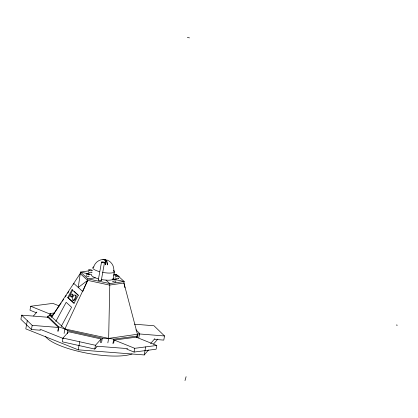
<?xml version="1.0" encoding="UTF-8"?>
<svg xmlns="http://www.w3.org/2000/svg" width="418" height="418" viewBox="0 0 418 418"><rect width="100%" height="100%" fill="white"/><g stroke="black" fill="none" stroke-linecap="round" stroke-linejoin="round"><path stroke-width="0.63" d="M113.675 271.716C114.652 266.799 111.695 261.584 106.914 260.001M54.664 312.925L50.233 313.5L49.956 315.35L64.91 328.945L67.831 330.544L102.321 338.219L108.649 338.397L113.727 339.129L137.156 336.093L137.433 334.248L123.932 283.012L124.198 281.518L119.062 276.847M57.815 331.03L58.452 327.472L47.913 317.262L21.647 315.162L20.9 319.31L31.439 329.52L40.41 330.236M27.29 320.627L25.806 328.872L78.239 349.829L144.226 354.945L148.458 349.997M59.351 305.986L52.877 303.374L30.697 306.253L29.986 310.198L36.455 312.81M31.439 329.52L32.186 325.371L21.647 315.162M47.568 317.487L47.798 316.212L49.956 315.35L53.159 314.885M49.773 316.06L50.233 313.5M51.012 316.442L51.242 315.162M58.055 331.396L58.86 326.923L47.798 316.212M100.456 342.755L101.135 338.988L68.656 331.756L62.993 338.058L62.313 341.825L94.792 349.051L96.971 346.632M64.106 333.423L64.91 328.945L87.67 280.363L87.937 278.869L80.465 272.071L78.255 287.464L87.67 280.363L109.537 285.086L123.932 283.012L124.977 287.767M73.594 284.23L73.751 283.362L82.764 291.56L87.67 280.363L80.193 273.56L51.759 316.787M67.256 333.736L67.831 330.544M78.239 349.829L79.692 341.772M98.293 280.023L101.511 262.128M101.292 280.462L104.51 262.567M94.792 349.051L95.471 345.284L101.135 338.988M101.517 342.692L102.321 338.219M101.422 279.517A11.056 2.842 10.2 0 0 103.701 279.888L106.454 280.159A11.056 2.842 10.2 0 0 112.379 279.595L113.126 278.994L114.407 271.867M107.844 342.87L108.649 338.397L109.809 283.592L105.979 280.112M112.923 343.606L113.727 339.129M113.675 343.168L114.234 340.043L136.284 337.185L156.781 345.456L156.107 349.208L134.058 352.066L126.821 349.145M134.058 352.066L134.732 348.314L156.781 345.456M136.858 337.441L137.433 334.248L139.591 333.386L135.902 329.812M136.926 337.373L137.156 336.093M138.975 335.121L139.189 333.935L164.525 335.962L163.783 340.111L154.686 339.385M138.786 337.859L139.591 333.386M144.226 354.945L145.673 346.898M184.996 380.579L186.104 376.67M93.554 267.619C94.447 263.141 98.632 259.552 103.225 259.51M72.021 289.711L78.25 295.374L73.949 303.327L67.726 297.663L72.021 289.711L72.737 290.045L68.442 297.997L74.19 303.222M55.808 321.479L66.169 302.318L71.588 307.246L61.227 326.406M51.456 317.351L59.048 306.096M59.774 305.025L61.221 302.878M62.303 301.274L63.75 299.131M65.198 296.984L66.284 295.38M67.726 293.232L68.813 291.628M33.477 315.977L36.862 312.016M150.626 343.533L154.859 338.585M153.537 344.056L157.774 339.108M104.49 259.813L104.97 259.536L106.297 261.093L107.551 264.955L107.306 262.844A10.215 2.947 -84.4 0 0 104.746 259.839M103.209 259.688L104.307 259.474L105.362 259.954L105.754 264.782L105.508 262.671A10.215 2.947 -84.4 0 0 102.948 259.662M88.6 270.901L80.465 272.071L91.537 274.595A11.056 2.842 10.2 0 0 93.658 277.087L95.659 277.96A11.056 2.842 10.2 0 0 98.115 278.749M95.314 277.808L87.937 278.869L109.809 283.592L124.198 281.518L115.488 279.637M113.654 275.164L116.727 274.72L118.127 275.995M137.433 334.248L108.649 338.397L64.91 328.945L58.86 326.923M96.6 346.203L127.652 348.612M134.497 324.196L153.986 325.753L164.525 335.962M32.186 325.371L58.452 327.472M187.348 37.421L189.479 37.876M113.602 274.046L116.727 274.72M112.996 279.099L114.239 279.37M62.993 338.058L95.471 345.284M39.961 329.196L63.468 338.59M30.697 306.253L50.108 314.085M114.234 340.043L134.732 348.314M67.726 297.663L68.442 297.997M74.174 291.351L78.485 295.275M113.137 278.242A11.056 2.842 10.2 0 1 113.126 278.994M118.513 278.095A1.975 0.507 10.2 0 1 117.071 278.66A1.975 0.507 10.2 0 1 115.154 277.604M75.318 295.312A2.91 1.259 -64.9 0 1 75.747 298.494A2.91 1.259 -64.9 0 1 73.035 300.187M72.293 294.403A1.567 0.679 -64.9 0 1 73.04 294.962A1.567 0.679 -64.9 0 1 72.136 296.879A1.567 0.679 -64.9 0 1 71.238 296.655M101.031 280.227A1.526 0.392 10.2 0 1 99.912 280.661A1.526 0.392 10.2 0 1 98.429 279.846M113.701 270.268A11.056 2.842 10.2 0 1 107.734 273.032L104.986 272.761A11.056 2.842 10.2 0 1 102.708 272.39M99.4 271.622A11.056 2.842 10.2 0 1 93.569 266.867M91.892 272.29A1.933 0.496 10.2 0 1 90.001 272.646A1.933 0.496 10.2 0 1 88.376 271.653M88.788 275.953A1.547 0.397 10.2 0 1 88.506 276.45A1.547 0.397 10.2 0 1 86.453 276.073A1.547 0.397 10.2 0 1 86.374 275.519M115.582 281.476A1.651 0.423 10.2 0 1 115.279 281.998A1.651 0.423 10.2 0 1 113.085 281.601A1.651 0.423 10.2 0 1 113.006 281.011M132.072 353.91A46.712 12.012 10.2 0 1 84.635 352.724A46.712 12.012 10.2 0 1 45.457 336.359M396.844 324.969L397.001 325.288L396.844 324.969M74.043 299.654A2.91 1.259 -64.9 0 0 75.271 295.077A2.91 1.259 -64.9 0 0 72.371 298.133A2.91 1.259 -64.9 0 0 74.043 299.654M71.504 296.466A1.567 0.679 -64.9 0 0 72.162 294A1.567 0.679 -64.9 0 0 70.6 295.646A1.567 0.679 -64.9 0 0 71.504 296.466M113.534 279.731A1.651 0.423 10.2 0 0 116.188 279.924A1.651 0.423 10.2 0 0 114.041 279.078A1.651 0.423 10.2 0 0 113.534 279.731M89.206 270.42A1.933 0.496 10.2 0 0 92.315 270.65A1.933 0.496 10.2 0 0 89.802 269.657A1.933 0.496 10.2 0 0 89.206 270.42M116 276.387A1.975 0.507 10.2 0 0 119.172 276.617A1.975 0.507 10.2 0 0 116.601 275.608A1.975 0.507 10.2 0 0 116 276.387M86.892 274.198A1.547 0.397 10.2 0 0 89.379 274.38A1.547 0.397 10.2 0 0 87.367 273.591A1.547 0.397 10.2 0 0 86.892 274.198M102.034 262.488A1.526 0.392 10.2 0 0 104.49 262.666A1.526 0.392 10.2 0 0 102.504 261.887A1.526 0.392 10.2 0 0 102.034 262.488"/></g></svg>
